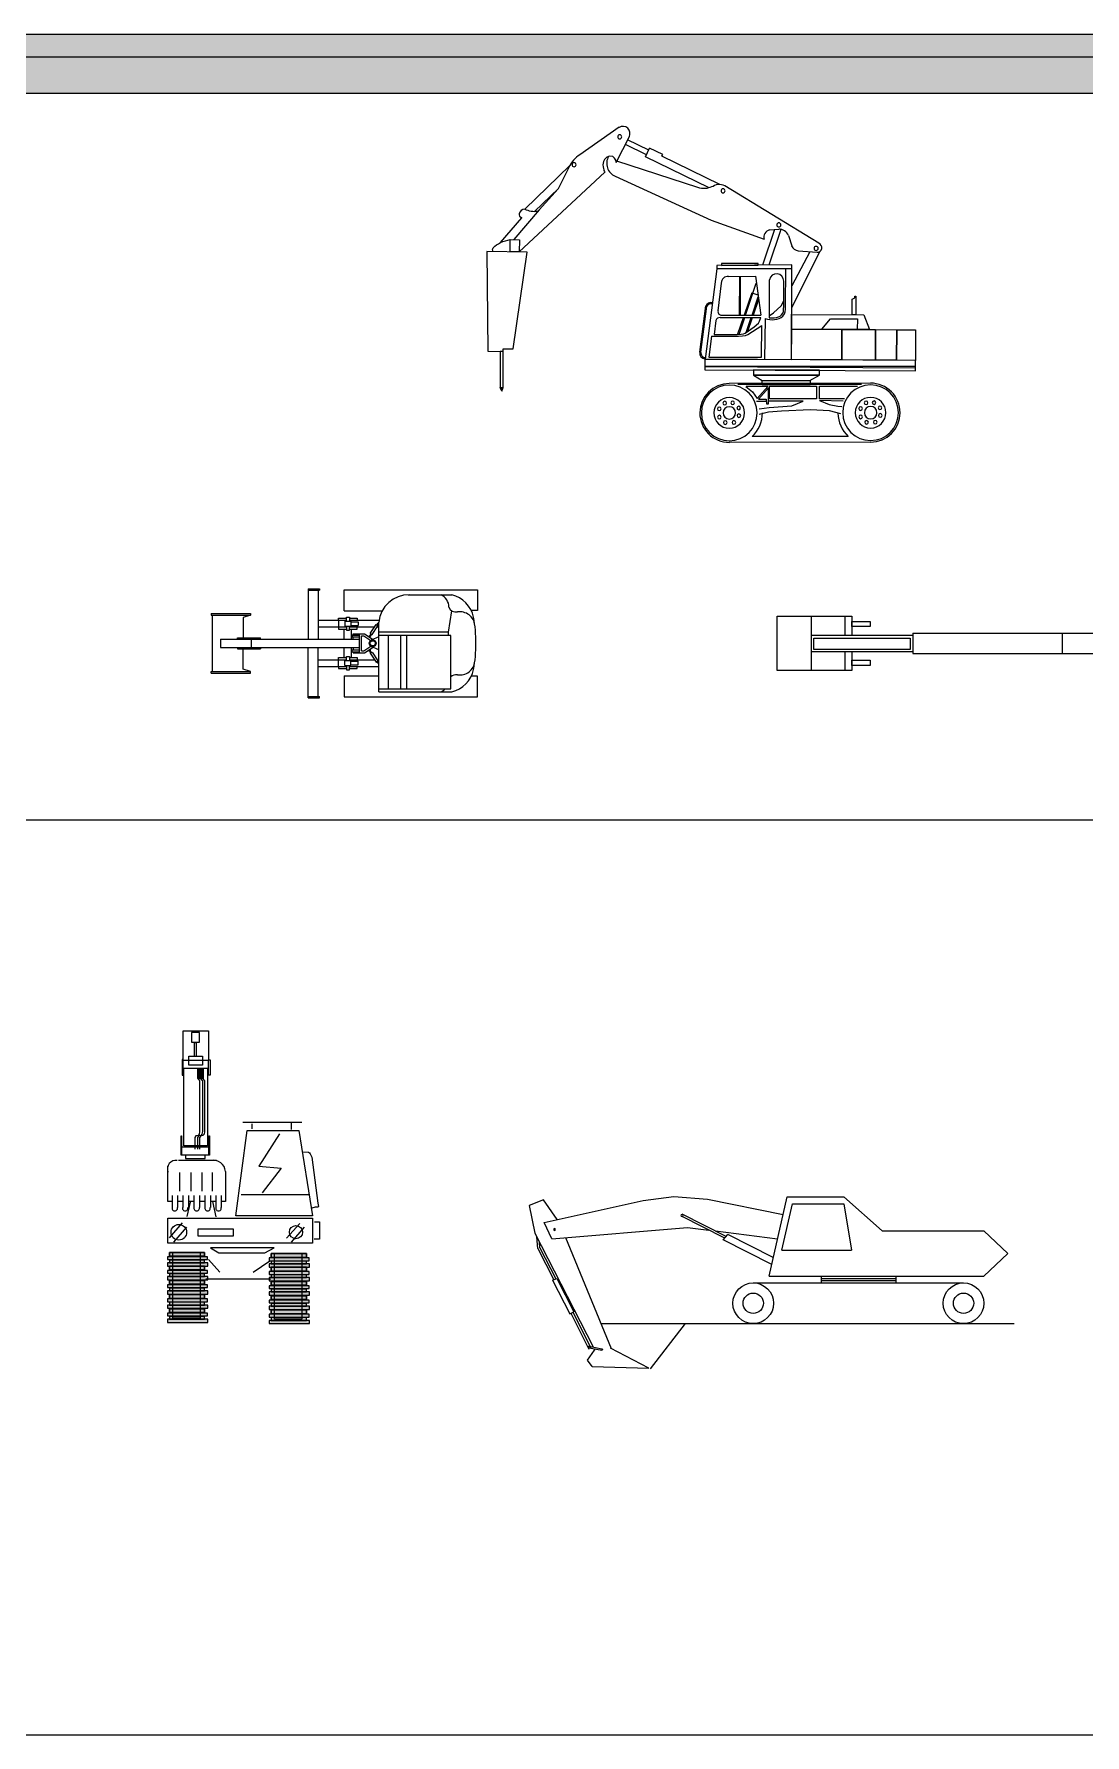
# Model space of a CAD drawing. Extents: x -121210 to 57230, y 84783 to 157800.
# Drawn here: x -97204 to -78611, y 127711 to 157800 of the extents above; entities that cross this region are included whole.
import ezdxf

# ---------------------------------------------------------------- set-up
doc = ezdxf.new("R2010")
doc.units = 0
doc.header["$MEASUREMENT"] = 0
doc.layers.get('0').update_dxf_attribs({"linetype": 'CONTINUOUS'})

# ---------------------------------------------------------------- blocks, each defined once
blk = doc.blocks.new('A$C31D530DC')
for p, q in [((2338, 5574), (1646, 5090)), ((2286, 4954), (2520, 5410)), ((2822, 5090), (2450, 5272)), ((2862, 5170), (2490, 5352)), ((2808, 5054), (2878, 5204)), ((3110, 5092), (2878, 5204)), ((1466, 4898), (668, 4124)), ((1448, 4862), (1260, 4484)), ((2056, 4940), (2052, 4908)), ((2052, 4908), (2054, 4874)), ((2054, 4874), (2060, 4846)), ((2064, 4968), (2056, 4940)), ((2060, 4846), (2066, 4822)), ((2080, 5002), (2064, 4968)), ((2066, 4822), (2070, 4808)), ((2096, 5024), (2080, 5002)), ((2120, 5046), (2096, 5024)), ((2168, 5066), (2120, 5046)), ((2226, 5058), (2168, 5066)), ((2260, 5030), (2226, 5058)), ((2278, 4990), (2260, 5030)), ((2286, 4956), (2278, 4990)), ((3734, 4510), (2298, 4974)), ((3932, 4506), (2808, 5054)), ((3094, 5062), (3110, 5092)), ((4120, 4562), (3094, 5062)), ((570, 3370), (2088, 4780)), ((2070, 4808), (2078, 4792)), ((2078, 4792), (2088, 4780)), ((2270, 4712), (3966, 3934)), ((3972, 4520), (3944, 4510)), ((4000, 4530), (3972, 4520)), ((4028, 4544), (4000, 4530)), ((4054, 4554), (4028, 4544)), ((4084, 4562), (4054, 4554)), ((4116, 4562), (4084, 4562)), ((4148, 4558), (4116, 4562)), ((4180, 4550), (4148, 4558)), ((4210, 4536), (4180, 4550)), ((5870, 3522), (4210, 4536)), ((1264, 4490), (844, 4084)), ((1260, 4484), (922, 4114)), ((3764, 4500), (3732, 4510)), ((3796, 4494), (3764, 4500)), ((3828, 4492), (3796, 4494)), ((3860, 4492), (3828, 4492)), ((3888, 4494), (3860, 4492)), ((3916, 4502), (3888, 4494)), ((3944, 4510), (3916, 4502)), ((242, 3534), (620, 3974)), ((922, 4114), (474, 3588)), ((582, 4076), (568, 4046)), ((568, 4046), (568, 4024)), ((568, 4024), (578, 4000)), ((578, 4000), (598, 3982)), ((606, 4102), (582, 4076)), ((598, 3982), (620, 3976)), ((636, 4120), (606, 4102)), ((668, 4124), (636, 4120)), ((668, 4124), (694, 4116)), ((694, 4116), (722, 4106)), ((722, 4106), (750, 4096)), ((750, 4096), (780, 4092)), ((780, 4092), (810, 4088)), ((810, 4088), (840, 4086)), ((840, 4086), (870, 4088)), ((870, 4088), (902, 4092)), ((3966, 3934), (4904, 3594)), ((5086, 3766), (4874, 3136)), ((5202, 3768), (4990, 3136)), ((5002, 3758), (5162, 3772)), ((5338, 3660), (5392, 3478)), ((0, 3378), (18, 1612)), ((710, 3368), (0, 3378)), ((98, 3410), (102, 3426)), ((102, 3392), (98, 3410)), ((102, 3426), (110, 3440)), ((110, 3376), (102, 3392)), ((110, 3440), (138, 3470)), ((138, 3470), (170, 3494)), ((170, 3494), (204, 3514)), ((204, 3514), (242, 3534)), ((242, 3534), (282, 3552)), ((282, 3552), (326, 3566)), ((326, 3566), (368, 3578)), ((368, 3578), (414, 3588)), ((410, 3374), (414, 3588)), ((570, 3370), (410, 3374)), ((414, 3588), (574, 3586)), ((464, 1654), (710, 3368)), ((574, 3586), (570, 3370)), ((5714, 3370), (5392, 2772)), ((5878, 3362), (5392, 2388)), ((5506, 3388), (5840, 3364)), ((4068, 3068), (3860, 1472)), ((5392, 3140), (4068, 3130)), ((4068, 3130), (4068, 3068)), ((5392, 3078), (4068, 3068)), ((4068, 3068), (5392, 3078)), ((4796, 3164), (4152, 3164)), ((4152, 3164), (4152, 3132)), ((4152, 3132), (4796, 3138)), ((4796, 3138), (4796, 3164)), ((5284, 2402), (5286, 3078)), ((5390, 1466), (5392, 3078)), ((5392, 3078), (5392, 3140)), ((4146, 2820), (4088, 2326)), ((4276, 2934), (4750, 2940)), ((4470, 2252), (4472, 2936)), ((4486, 2250), (4488, 2936)), ((4574, 2250), (4766, 2818)), ((4750, 2940), (4844, 2250)), ((4996, 2878), (4996, 2204)), ((5252, 2404), (5252, 2854)), ((3764, 1596), (3870, 2414)), ((3786, 1594), (3892, 2410)), ((4686, 2644), (4552, 2250)), ((4686, 2644), (4792, 2608)), ((4690, 2250), (4800, 2576)), ((4806, 2528), (4712, 2250)), ((5070, 2292), (5204, 2416)), ((5204, 2416), (5252, 2506)), ((6460, 2536), (6510, 2558)), ((6460, 2256), (6460, 2536)), ((6510, 2558), (6510, 2590)), ((6510, 2590), (6526, 2590)), ((6526, 2590), (6526, 2256)), ((4048, 2158), (4020, 1908)), ((4126, 2210), (4844, 2208)), ((4154, 2252), (4844, 2250)), ((4440, 1918), (4538, 2208)), ((4460, 1912), (4560, 2208)), ((4586, 1946), (4674, 2208)), ((4616, 1966), (4698, 2208)), ((4728, 2044), (4802, 2110)), ((4802, 2110), (4822, 2144)), ((4822, 2144), (4844, 2208)), ((4918, 1468), (4926, 2192)), ((4924, 2190), (4964, 2180)), ((4964, 2180), (5004, 2172)), ((4996, 2240), (5070, 2292)), ((4996, 2204), (5046, 2202)), ((5004, 2172), (5046, 2170)), ((5046, 2202), (5084, 2206)), ((5046, 2170), (5088, 2174)), ((5084, 2206), (5122, 2210)), ((5088, 2174), (5128, 2180)), ((5122, 2210), (5160, 2222)), ((5128, 2180), (5170, 2192)), ((5160, 2222), (5190, 2234)), ((5170, 2192), (5208, 2208)), ((5190, 2234), (5214, 2256)), ((5208, 2208), (5238, 2236)), ((5214, 2256), (5234, 2286)), ((5234, 2286), (5244, 2318)), ((5238, 2236), (5262, 2272)), ((5244, 2318), (5248, 2362)), ((5248, 2362), (5252, 2404)), ((5262, 2272), (5274, 2312)), ((5274, 2312), (5280, 2358)), ((5280, 2358), (5284, 2402)), ((5394, 2006), (5396, 2264)), ((5396, 2264), (6666, 2256)), ((5928, 2002), (6080, 2188)), ((6080, 2188), (6554, 2184)), ((6526, 2256), (6460, 2256)), ((6554, 2184), (6552, 1998)), ((6666, 2256), (6768, 1996)), ((3976, 1878), (3926, 1510)), ((3976, 1878), (4448, 1882)), ((4020, 1908), (4428, 1912)), ((4428, 1912), (4496, 1916)), ((4448, 1882), (4520, 1886)), ((4496, 1916), (4542, 1922)), ((4520, 1886), (4576, 1894)), ((4542, 1922), (4568, 1932)), ((4568, 1932), (4728, 2044)), ((4576, 1894), (4614, 1908)), ((4614, 1908), (4866, 2070)), ((4860, 1508), (4866, 2070)), ((5390, 1466), (5394, 2006)), ((6768, 1996), (5394, 2006)), ((5394, 2006), (6280, 2000)), ((6552, 1998), (5928, 2002)), ((6276, 1460), (6280, 2000)), ((6280, 2000), (6276, 1460)), ((6280, 2000), (6876, 1996)), ((6876, 1996), (6872, 1456)), ((6874, 1456), (6876, 1996)), ((6876, 1996), (7250, 1994)), ((7250, 1994), (7246, 1454)), ((7246, 1454), (7250, 1994)), ((7250, 1994), (7584, 1992)), ((7584, 1992), (7580, 1452)), ((18, 1612), (290, 1610)), ((290, 1610), (234, 1610)), ((234, 1610), (234, 973)), ((290, 1610), (290, 1656)), ((290, 1656), (464, 1654)), ((290, 973), (290, 1610)), ((3926, 1510), (4860, 1508)), ((7580, 1452), (3854, 1472)), ((3854, 1472), (3854, 1342)), ((7580, 1342), (3854, 1342)), ((3854, 1342), (3854, 1286)), ((3854, 1342), (7580, 1322)), ((3854, 1286), (7580, 1266)), ((3860, 1472), (5390, 1466)), ((5884, 1276), (4718, 1282)), ((4718, 1282), (4718, 1190)), ((6276, 1460), (5390, 1466)), ((5884, 1190), (5884, 1276)), ((6872, 1456), (6276, 1460)), ((7246, 1454), (6874, 1456)), ((7580, 1452), (7246, 1454)), ((7580, 1322), (7580, 1452)), ((7580, 1266), (7580, 1342)), ((262, 905), (234, 973)), ((234, 973), (290, 973)), ((262, 905), (290, 973)), ((262, 973), (262, 905)), ((6788, 1047), (4288, 1043)), ((6626, 1022), (4440, 1022)), ((4582, 990), (4696, 894)), ((4970, 990), (4586, 988)), ((5884, 1190), (4718, 1190)), ((4718, 1190), (4870, 1098)), ((4718, 1190), (5884, 1190)), ((4780, 778), (4970, 990)), ((4980, 968), (4806, 766)), ((4870, 1098), (5716, 1098)), ((4870, 1018), (4870, 1098)), ((4870, 1098), (5714, 1098)), ((5716, 1018), (4870, 1018)), ((4982, 684), (4980, 968)), ((5002, 994), (5830, 994)), ((5002, 772), (5002, 994)), ((5714, 1098), (5884, 1190)), ((5716, 1098), (5716, 1018)), ((5830, 994), (5830, 772)), ((5884, 772), (5884, 994)), ((5884, 994), (6556, 994)), ((4696, 894), (4780, 778)), ((4768, 728), (4944, 728)), ((4806, 766), (4942, 764)), ((4814, 594), (4992, 620)), ((4942, 764), (4946, 684)), ((4946, 684), (4982, 684)), ((5594, 728), (4982, 728)), ((4992, 620), (5394, 650)), ((5830, 772), (5002, 772)), ((5394, 650), (5594, 728)), ((6328, 772), (5884, 772)), ((6304, 732), (5884, 740)), ((5884, 740), (6056, 670)), ((6056, 670), (6206, 640)), ((6206, 640), (6276, 634)), ((4984, 534), (4818, 496)), ((5212, 554), (4984, 534)), ((5724, 578), (5212, 554)), ((6062, 560), (5724, 578)), ((6260, 504), (6062, 560)), ((6788, 4), (4288, 0)), ((6393, 104), (4695, 102))]:
    blk.add_line(p, q)
for centre, radius, start, end in [((2350, 5406), 36.5, 0, 180), ((2405, 5464), 127, 334.4581, 121.2063), ((2350, 5406), 36.5, 180, 0), ((1916, 4656), 511, 121.8413, 156.2152), ((1542, 4912), 36.5, 0, 180), ((1542, 4912), 36.5, 180, 0), ((2362, 4936), 243, 149.6495, 247.771), ((4178, 4450), 36.5, 0, 180), ((4178, 4450), 36.5, 180, 0), ((5032, 3629), 133, 103.0288, 195.2494), ((5164, 3848), 36.5, 0, 180), ((5164, 3848), 36.5, 180, 0), ((5163, 3579), 193, 24.7316, 90.3261), ((5529, 3535), 149, 202.4906, 260.9291), ((5824, 3432), 36.5, 0, 180), ((5824, 3432), 36.5, 180, 0), ((5845, 3445), 81.1, 266.677, 71.8211), ((4262, 2819), 116, 82.8946, 179.6019), ((5123, 2854), 129, 359.9998, 169.0986), ((3967, 2368), 106, 78.2607, 155.0198), ((3967, 2368), 85.3, 78.261, 149.9817), ((4125, 2127), 83, 89.3097, 158.0704), ((4148, 2312), 61, 167.3646, 276.0944), ((3865, 1581), 101, 171.1886, 267.6303), ((3865, 1581), 80.2, 171.1888, 268.9577), ((4288, 522), 522, 90, 180), ((4288, 522), 493, 0, 180), ((6788, 526), 493, 0, 180), ((6788, 526), 522, 0, 90.1833), ((4288, 522), 271, 0, 180), ((4110, 594), 32.1, 0, 180), ((4208, 696), 32.1, 0, 180), ((4208, 696), 32.1, 180, 0), ((4288, 522), 110, 0, 180), ((4348, 700), 32.1, 0, 180), ((4348, 700), 32.1, 180, 0), ((4454, 608), 32.1, 0, 180), ((4454, 608), 32.1, 180, 0), ((6788, 526), 271, 0, 180), ((6610, 598), 32.1, 0, 180), ((6708, 700), 32.1, 0, 180), ((6708, 700), 32.1, 180, 0), ((6788, 526), 110, 0, 180), ((6848, 704), 32.1, 0, 180), ((6848, 704), 32.1, 180, 0), ((6954, 612), 32.1, 0, 180), ((6954, 612), 32.1, 180, 0), ((4288, 522), 522, 180, 270.1833), ((4288, 522), 493, 180, 0), ((4288, 522), 271, 180, 0), ((4110, 594), 32.1, 180, 0), ((4112, 448), 32.1, 0, 180), ((4112, 448), 32.1, 180, 0), ((4288, 522), 110, 180, 0), ((4216, 352), 32.1, 0, 180), ((4216, 352), 32.1, 180, 0), ((4370, 354), 32.1, 0, 180), ((4370, 354), 32.1, 180, 0), ((4458, 474), 32.1, 0, 180), ((4458, 474), 32.1, 180, 0), ((4288, 522), 585, 314.0913, 0), ((6788, 526), 577, 180.798, 226.8437), ((6788, 526), 493, 180, 0), ((6788, 526), 271, 180, 0), ((6610, 598), 32.1, 180, 0), ((6612, 452), 32.1, 0, 180), ((6612, 452), 32.1, 180, 0), ((6788, 526), 110, 180, 0), ((6716, 356), 32.1, 0, 180), ((6716, 356), 32.1, 180, 0), ((6788, 526), 522, 270, 0), ((6870, 358), 32.1, 0, 180), ((6870, 358), 32.1, 180, 0), ((6958, 478), 32.1, 0, 180), ((6958, 478), 32.1, 180, 0)]:
    blk.add_arc(centre, radius, start, end)
blk = doc.blocks.new('A$C299C6C40')
for p, q in [((281, 4656), (281, 5179)), ((281, 5179), (726, 5179)), ((426, 5150), (426, 4976)), ((571, 5150), (426, 5150)), ((571, 4976), (571, 5150)), ((726, 5179), (726, 4656)), ((426, 4976), (571, 4976)), ((474, 4966), (474, 4734)), ((513, 4966), (474, 4966)), ((513, 4734), (513, 4966)), ((281, 4675), (261, 4675)), ((261, 4675), (261, 4395)), ((281, 4395), (281, 4675)), ((726, 4656), (281, 4656)), ((290, 3146), (290, 4521)), ((290, 4521), (707, 4521)), ((378, 4569), (378, 4734)), ((378, 4734), (620, 4734)), ((620, 4569), (378, 4569)), ((474, 4734), (513, 4734)), ((620, 4734), (620, 4569)), ((707, 4521), (707, 3146)), ((726, 4395), (726, 4666)), ((726, 4666), (755, 4666)), ((755, 4666), (755, 4395)), ((261, 4395), (281, 4395)), ((532, 4501), (532, 4337)), ((561, 4501), (532, 4501)), ((532, 4337), (561, 4337)), ((542, 4337), (552, 4317)), ((552, 4317), (561, 4308)), ((561, 4337), (561, 4501)), ((561, 4308), (571, 4298)), ((571, 4501), (571, 4337)), ((600, 4501), (571, 4501)), ((571, 4337), (600, 4337)), ((571, 4298), (571, 4288)), ((571, 4288), (571, 3398)), ((590, 4337), (600, 4317)), ((600, 4337), (600, 4501)), ((600, 4317), (610, 4308)), ((610, 4501), (610, 4337)), ((639, 4501), (610, 4501)), ((610, 4337), (639, 4337)), ((610, 4308), (620, 4298)), ((620, 4298), (620, 4288)), ((620, 4288), (620, 3398)), ((629, 4337), (639, 4317)), ((639, 4337), (639, 4501)), ((639, 4317), (649, 4308)), ((649, 4308), (658, 4298)), ((658, 4298), (658, 4288)), ((658, 4288), (658, 3398)), ((755, 4395), (726, 4395)), ((242, 2981), (242, 3320)), ((242, 3320), (252, 3320)), ((252, 3320), (252, 2981)), ((503, 3320), (484, 3291)), ((542, 3330), (503, 3320)), ((552, 3320), (532, 3291)), ((561, 3349), (542, 3330)), ((590, 3330), (552, 3320)), ((571, 3398), (561, 3349)), ((590, 3320), (571, 3291)), ((610, 3349), (590, 3330)), ((629, 3330), (590, 3320)), ((620, 3398), (610, 3349)), ((649, 3349), (629, 3330)), ((658, 3398), (649, 3349)), ((736, 2981), (736, 3320)), ((736, 3320), (745, 3320)), ((745, 3320), (745, 2981)), ((1210, 1907), (1413, 3417)), ((1336, 3562), (2381, 3562)), ((1413, 3417), (2323, 3417)), ((1500, 3446), (1500, 3533)), ((1984, 3359), (1617, 2788)), ((2197, 3436), (2197, 3543)), ((2323, 3417), (2565, 1907)), ((252, 2981), (252, 3127)), ((252, 3127), (726, 3127)), ((707, 3146), (290, 3146)), ((484, 3291), (484, 3233)), ((484, 3233), (484, 3088)), ((532, 3291), (532, 3233)), ((532, 3233), (532, 3088)), ((571, 3291), (571, 3233)), ((571, 3233), (571, 3088)), ((726, 3127), (726, 2981)), ((2410, 3040), (2497, 3030)), ((2497, 3030), (2517, 3020)), ((2517, 3020), (2526, 3001)), ((10, 2159), (10, 2788)), ((194, 2894), (871, 2894)), ((252, 2981), (242, 2981)), ((726, 2981), (252, 2981)), ((319, 2981), (319, 2923)), ((668, 2981), (319, 2981)), ((319, 2923), (668, 2923)), ((668, 2923), (668, 2981)), ((745, 2981), (736, 2981)), ((1617, 2788), (2013, 2749)), ((2013, 2749), (1675, 2314)), ((2526, 3001), (2556, 2943)), ((2556, 2943), (2662, 2130)), ((213, 2672), (213, 2343)), ((416, 2672), (416, 2343)), ((610, 2672), (610, 2343)), ((794, 2672), (794, 2343)), ((1026, 2691), (1026, 2159)), ((82, 2159), (10, 2159)), ((82, 2265), (82, 2052)), ((179, 2265), (179, 2052)), ((276, 2159), (179, 2159)), ((276, 2265), (276, 2052)), ((348, 1897), (407, 2149)), ((373, 2265), (373, 2052)), ((469, 2159), (373, 2159)), ((469, 2265), (469, 2052)), ((566, 2265), (566, 2052)), ((663, 2159), (566, 2159)), ((663, 2265), (663, 2052)), ((760, 2265), (760, 2052)), ((857, 2159), (760, 2159)), ((862, 1888), (803, 2159)), ((857, 2265), (857, 2052)), ((953, 2265), (953, 2052)), ((1026, 2159), (953, 2159)), ((1307, 2284), (2517, 2284)), ((2662, 2130), (2672, 2072)), ((10, 1423), (10, 1868)), ((10, 1868), (2565, 1868)), ((2565, 1907), (1210, 1907)), ((2614, 2062), (2556, 2042)), ((2565, 1868), (2565, 1423)), ((2662, 2062), (2614, 2062)), ((2672, 2072), (2662, 2062)), ((261, 1781), (29, 1520)), ((339, 1704), (106, 1442)), ((542, 1549), (542, 1675)), ((542, 1675), (1162, 1675)), ((1162, 1549), (542, 1549)), ((1162, 1675), (1162, 1549)), ((2343, 1771), (2110, 1510)), ((2420, 1704), (2188, 1442)), ((2604, 1800), (2691, 1800)), ((2691, 1800), (2691, 1491)), ((2565, 1423), (10, 1423)), ((39, 1191), (39, 1258)), ((39, 1258), (658, 1258)), ((658, 1258), (39, 1258)), ((39, 1258), (39, 1191)), ((97, 97), (97, 1258)), ((97, 1258), (581, 1258)), ((581, 1258), (581, 97)), ((658, 1258), (658, 1191)), ((658, 1191), (658, 1258)), ((1889, 1343), (761, 1343)), ((761, 1343), (908, 1254)), ((908, 1254), (1725, 1254)), ((1725, 1254), (1889, 1343)), ((1839, 1171), (1839, 1239)), ((1839, 1239), (2459, 1239)), ((2459, 1239), (1839, 1239)), ((1839, 1239), (1839, 1171)), ((1897, 77), (1897, 1239)), ((1897, 1239), (2381, 1239)), ((2381, 1239), (2381, 77)), ((2459, 1239), (2459, 1171)), ((2459, 1171), (2459, 1239)), ((2691, 1491), (2594, 1491)), ((0, 1181), (0, 1133)), ((707, 1181), (0, 1181)), ((0, 1181), (0, 1133)), ((707, 1181), (0, 1181)), ((0, 1133), (707, 1133)), ((0, 1133), (707, 1133)), ((0, 1074), (0, 1016)), ((716, 1074), (0, 1074)), ((0, 1074), (0, 1016)), ((716, 1074), (0, 1074)), ((0, 1016), (716, 1016)), ((0, 1016), (716, 1016)), ((0, 939), (0, 891)), ((707, 939), (0, 939)), ((0, 939), (0, 891)), ((707, 939), (0, 939)), ((658, 1191), (39, 1191)), ((39, 1191), (658, 1191)), ((39, 1123), (39, 1074)), ((658, 1123), (39, 1123)), ((39, 1123), (39, 1074)), ((658, 1123), (39, 1123)), ((39, 1074), (658, 1074)), ((39, 1074), (658, 1074)), ((658, 1016), (39, 1016)), ((39, 1016), (39, 949)), ((39, 949), (39, 1016)), ((39, 1016), (658, 1016)), ((39, 949), (658, 949)), ((658, 949), (39, 949)), ((658, 1074), (658, 1123)), ((658, 1074), (658, 1123)), ((658, 949), (658, 1016)), ((658, 1016), (658, 949)), ((707, 1133), (707, 1181)), ((707, 1133), (707, 1181)), ((707, 891), (707, 939)), ((707, 891), (707, 939)), ((716, 1016), (716, 1074)), ((716, 1016), (716, 1074)), ((929, 910), (726, 1133)), ((1520, 910), (1810, 1113)), ((1800, 1162), (1800, 1113)), ((2507, 1162), (1800, 1162)), ((1800, 1162), (1800, 1113)), ((2507, 1162), (1800, 1162)), ((1800, 1113), (2507, 1113)), ((1800, 1113), (2507, 1113)), ((1800, 1055), (1800, 997)), ((2517, 1055), (1800, 1055)), ((1800, 1055), (1800, 997)), ((2517, 1055), (1800, 1055)), ((1800, 997), (2517, 997)), ((1800, 997), (2517, 997)), ((1800, 920), (1800, 871)), ((2507, 920), (1800, 920)), ((1800, 920), (1800, 871)), ((2507, 920), (1800, 920)), ((2459, 1171), (1839, 1171)), ((1839, 1171), (2459, 1171)), ((1839, 1104), (1839, 1055)), ((2459, 1104), (1839, 1104)), ((1839, 1104), (1839, 1055)), ((2459, 1104), (1839, 1104)), ((1839, 1055), (2459, 1055)), ((1839, 1055), (2459, 1055)), ((2459, 997), (1839, 997)), ((1839, 997), (1839, 929)), ((1839, 929), (1839, 997)), ((1839, 997), (2459, 997)), ((1839, 929), (2459, 929)), ((2459, 929), (1839, 929)), ((2459, 1055), (2459, 1104)), ((2459, 1055), (2459, 1104)), ((2459, 929), (2459, 997)), ((2459, 997), (2459, 929)), ((2507, 1113), (2507, 1162)), ((2507, 1113), (2507, 1162)), ((2507, 871), (2507, 920)), ((2507, 871), (2507, 920)), ((2517, 997), (2517, 1055)), ((2517, 997), (2517, 1055)), ((0, 891), (707, 891)), ((0, 891), (707, 891)), ((0, 832), (0, 774)), ((716, 832), (0, 832)), ((0, 832), (0, 774)), ((716, 832), (0, 832)), ((0, 774), (716, 774)), ((0, 774), (716, 774)), ((0, 687), (0, 639)), ((707, 687), (0, 687)), ((0, 687), (0, 639)), ((707, 687), (0, 687)), ((0, 639), (707, 639)), ((0, 639), (707, 639)), ((39, 881), (39, 832)), ((658, 881), (39, 881)), ((39, 881), (39, 832)), ((658, 881), (39, 881)), ((39, 832), (658, 832)), ((39, 832), (658, 832)), ((658, 765), (39, 765)), ((39, 765), (39, 697)), ((39, 697), (39, 765)), ((39, 765), (658, 765)), ((39, 697), (658, 697)), ((658, 697), (39, 697)), ((39, 629), (39, 581)), ((658, 629), (39, 629)), ((39, 629), (39, 581)), ((658, 629), (39, 629)), ((658, 832), (658, 881)), ((658, 832), (658, 881)), ((658, 697), (658, 765)), ((658, 765), (658, 697)), ((658, 581), (658, 629)), ((658, 581), (658, 629)), ((678, 794), (1830, 794)), ((707, 639), (707, 687)), ((707, 639), (707, 687)), ((716, 774), (716, 832)), ((716, 774), (716, 832)), ((1800, 871), (2507, 871)), ((1800, 871), (2507, 871)), ((1800, 813), (1800, 755)), ((2517, 813), (1800, 813)), ((1800, 813), (1800, 755)), ((2517, 813), (1800, 813)), ((1800, 755), (2517, 755)), ((1800, 755), (2517, 755)), ((1800, 668), (1800, 620)), ((2507, 668), (1800, 668)), ((1800, 668), (1800, 620)), ((2507, 668), (1800, 668)), ((1800, 620), (2507, 620)), ((1800, 620), (2507, 620)), ((1839, 862), (1839, 813)), ((2459, 862), (1839, 862)), ((1839, 862), (1839, 813)), ((2459, 862), (1839, 862)), ((1839, 813), (2459, 813)), ((1839, 813), (2459, 813)), ((2459, 745), (1839, 745)), ((1839, 745), (1839, 678)), ((1839, 678), (1839, 745)), ((1839, 745), (2459, 745)), ((1839, 678), (2459, 678)), ((2459, 678), (1839, 678)), ((1839, 610), (1839, 561)), ((2459, 610), (1839, 610)), ((1839, 610), (1839, 561)), ((2459, 610), (1839, 610)), ((2459, 813), (2459, 862)), ((2459, 813), (2459, 862)), ((2459, 678), (2459, 745)), ((2459, 745), (2459, 678)), ((2459, 561), (2459, 610)), ((2459, 561), (2459, 610)), ((2507, 620), (2507, 668)), ((2507, 620), (2507, 668)), ((2517, 755), (2517, 813)), ((2517, 755), (2517, 813)), ((0, 581), (0, 523)), ((716, 581), (0, 581)), ((0, 581), (0, 523)), ((716, 581), (0, 581)), ((0, 523), (716, 523)), ((0, 523), (716, 523)), ((0, 436), (0, 387)), ((707, 436), (0, 436)), ((0, 436), (0, 387)), ((707, 436), (0, 436)), ((0, 387), (707, 387)), ((0, 387), (707, 387)), ((0, 329), (0, 271)), ((716, 329), (0, 329)), ((0, 329), (0, 271)), ((716, 329), (0, 329)), ((39, 581), (658, 581)), ((39, 581), (658, 581)), ((658, 513), (39, 513)), ((39, 513), (39, 445)), ((39, 445), (39, 513)), ((39, 513), (658, 513)), ((39, 445), (658, 445)), ((658, 445), (39, 445)), ((39, 378), (39, 329)), ((658, 378), (39, 378)), ((39, 378), (39, 329)), ((658, 378), (39, 378)), ((39, 329), (658, 329)), ((39, 329), (658, 329)), ((658, 445), (658, 513)), ((658, 513), (658, 445)), ((658, 329), (658, 378)), ((658, 329), (658, 378)), ((707, 387), (707, 436)), ((707, 387), (707, 436)), ((716, 523), (716, 581)), ((716, 523), (716, 581)), ((716, 271), (716, 329)), ((716, 271), (716, 329)), ((1800, 561), (1800, 503)), ((2517, 561), (1800, 561)), ((1800, 561), (1800, 503)), ((2517, 561), (1800, 561)), ((1800, 503), (2517, 503)), ((1800, 503), (2517, 503)), ((1800, 416), (1800, 368)), ((2507, 416), (1800, 416)), ((1800, 416), (1800, 368)), ((2507, 416), (1800, 416)), ((1800, 368), (2507, 368)), ((1800, 368), (2507, 368)), ((1800, 310), (1800, 252)), ((2517, 310), (1800, 310)), ((1800, 310), (1800, 252)), ((2517, 310), (1800, 310)), ((1839, 561), (2459, 561)), ((1839, 561), (2459, 561)), ((2459, 494), (1839, 494)), ((1839, 494), (1839, 426)), ((1839, 426), (1839, 494)), ((1839, 494), (2459, 494)), ((1839, 426), (2459, 426)), ((2459, 426), (1839, 426)), ((1839, 358), (1839, 310)), ((2459, 358), (1839, 358)), ((1839, 358), (1839, 310)), ((2459, 358), (1839, 358)), ((1839, 310), (2459, 310)), ((1839, 310), (2459, 310)), ((2459, 426), (2459, 494)), ((2459, 494), (2459, 426)), ((2459, 310), (2459, 358)), ((2459, 310), (2459, 358)), ((2507, 368), (2507, 416)), ((2507, 368), (2507, 416)), ((2517, 503), (2517, 561)), ((2517, 503), (2517, 561)), ((2517, 252), (2517, 310)), ((2517, 252), (2517, 310)), ((0, 271), (716, 271)), ((0, 271), (716, 271)), ((0, 184), (0, 136)), ((707, 184), (0, 184)), ((0, 184), (0, 136)), ((707, 184), (0, 184)), ((0, 136), (707, 136)), ((0, 136), (707, 136)), ((0, 77), (0, 19)), ((716, 77), (0, 77)), ((0, 77), (0, 19)), ((716, 77), (0, 77)), ((0, 19), (716, 19)), ((0, 19), (716, 19)), ((658, 261), (39, 261)), ((39, 261), (39, 194)), ((39, 194), (39, 261)), ((39, 261), (658, 261)), ((39, 194), (658, 194)), ((658, 194), (39, 194)), ((39, 126), (39, 77)), ((658, 126), (39, 126)), ((39, 126), (39, 77)), ((658, 126), (39, 126)), ((39, 77), (658, 77)), ((39, 77), (658, 77)), ((581, 97), (97, 97)), ((658, 194), (658, 261)), ((658, 261), (658, 194)), ((658, 77), (658, 126)), ((658, 77), (658, 126)), ((707, 136), (707, 184)), ((707, 136), (707, 184)), ((716, 19), (716, 77)), ((716, 19), (716, 77)), ((1800, 252), (2517, 252)), ((1800, 252), (2517, 252)), ((1800, 165), (1800, 116)), ((2507, 165), (1800, 165)), ((1800, 165), (1800, 116)), ((2507, 165), (1800, 165)), ((1800, 116), (2507, 116)), ((1800, 116), (2507, 116)), ((1800, 58), (1800, 0)), ((2517, 58), (1800, 58)), ((1800, 58), (1800, 0)), ((2517, 58), (1800, 58)), ((2459, 242), (1839, 242)), ((1839, 242), (1839, 174)), ((1839, 174), (1839, 242)), ((1839, 242), (2459, 242)), ((1839, 174), (2459, 174)), ((2459, 174), (1839, 174)), ((1839, 106), (1839, 58)), ((2459, 106), (1839, 106)), ((1839, 106), (1839, 58)), ((2459, 106), (1839, 106)), ((1839, 58), (2459, 58)), ((1839, 58), (2459, 58)), ((2381, 77), (1897, 77)), ((2459, 174), (2459, 242)), ((2459, 242), (2459, 174)), ((2459, 58), (2459, 106)), ((2459, 58), (2459, 106)), ((2507, 116), (2507, 165)), ((2507, 116), (2507, 165)), ((2517, 0), (2517, 58)), ((2517, 0), (2517, 58)), ((1800, 0), (2517, 0)), ((1800, 0), (2517, 0))]:
    blk.add_line(p, q)
for centre, radius in [((203, 1617), 138), ((2275, 1617), 117)]:
    blk.add_circle(centre, radius)
for centre, radius, start, end in [((151, 2735), 152, 81.3523, 200.6658), ((819, 2683), 207, 2.3292, 102.5336), ((131, 2043), 49.2, 169.3803, 10.6197), ((315, 2043), 49.2, 169.3803, 10.6197), ((518, 2043), 49.2, 169.3803, 10.6197), ((711, 2043), 49.2, 169.3803, 10.6197), ((905, 2043), 49.2, 169.3803, 10.6197)]:
    blk.add_arc(centre, radius, start, end)
for points in [[(658, 1191), (658, 1258), (39, 1191), (39, 1258)], [(2459, 1171), (2459, 1239), (1839, 1171), (1839, 1239)], [(0, 1133), (707, 1133), (0, 1181), (707, 1181)], [(0, 1016), (716, 1016), (0, 1074), (716, 1074)], [(0, 891), (707, 891), (0, 939), (707, 939)], [(39, 1074), (658, 1074), (39, 1123), (658, 1123)], [(658, 949), (658, 1016), (39, 949), (39, 1016)], [(1800, 1113), (2507, 1113), (1800, 1162), (2507, 1162)], [(1800, 997), (2517, 997), (1800, 1055), (2517, 1055)], [(1800, 871), (2507, 871), (1800, 920), (2507, 920)], [(1839, 1055), (2459, 1055), (1839, 1104), (2459, 1104)], [(2459, 929), (2459, 997), (1839, 929), (1839, 997)], [(0, 774), (716, 774), (0, 832), (716, 832)], [(0, 639), (707, 639), (0, 687), (707, 687)], [(39, 832), (658, 832), (39, 881), (658, 881)], [(658, 697), (658, 765), (39, 697), (39, 765)], [(39, 581), (658, 581), (39, 629), (658, 629)], [(1800, 755), (2517, 755), (1800, 813), (2517, 813)], [(1800, 620), (2507, 620), (1800, 668), (2507, 668)], [(1839, 813), (2459, 813), (1839, 862), (2459, 862)], [(2459, 678), (2459, 745), (1839, 678), (1839, 745)], [(1839, 561), (2459, 561), (1839, 610), (2459, 610)], [(0, 523), (716, 523), (0, 581), (716, 581)], [(0, 387), (707, 387), (0, 436), (707, 436)], [(0, 271), (716, 271), (0, 329), (716, 329)], [(658, 445), (658, 513), (39, 445), (39, 513)], [(39, 329), (658, 329), (39, 378), (658, 378)], [(1800, 503), (2517, 503), (1800, 561), (2517, 561)], [(1800, 368), (2507, 368), (1800, 416), (2507, 416)], [(1800, 252), (2517, 252), (1800, 310), (2517, 310)], [(2459, 426), (2459, 494), (1839, 426), (1839, 494)], [(1839, 310), (2459, 310), (1839, 358), (2459, 358)], [(0, 136), (707, 136), (0, 184), (707, 184)], [(0, 19), (716, 19), (0, 77), (716, 77)], [(658, 194), (658, 261), (39, 194), (39, 261)], [(39, 77), (658, 77), (39, 126), (658, 126)], [(1800, 116), (2507, 116), (1800, 165), (2507, 165)], [(1800, 0), (2517, 0), (1800, 58), (2517, 58)], [(2459, 174), (2459, 242), (1839, 174), (1839, 242)], [(1839, 58), (2459, 58), (1839, 106), (2459, 106)]]:
    blk.add_solid(points)
blk = doc.blocks.new('A$C5D4C6A3F')
for p, q in [((2016, 2977), (2555, 3052)), ((2555, 3052), (3156, 3002)), ((4243, 1641), (4563, 3041)), ((4563, 3041), (5563, 3041)), ((5563, 3041), (6243, 2441)), ((250, 2990), (0, 2890)), ((0, 2890), (100, 2402)), ((494, 2641), (250, 2990)), ((263, 2590), (2016, 2977)), ((3486, 2344), (2703, 2740)), ((3156, 3002), (4492, 2733)), ((4471, 2102), (4658, 2921)), ((4658, 2921), (5563, 2921)), ((5563, 2921), (5699, 2102)), ((401, 2302), (263, 2590)), ((401, 2302), (2801, 2502)), ((3460, 2313), (2691, 2702)), ((2801, 2502), (3179, 2455)), ((3297, 2440), (4394, 2303)), ((6243, 2441), (8043, 2441)), ((8043, 2441), (8468, 2041)), ((100, 2402), (1128, 388)), ((150, 2128), (134, 2336)), ((150, 2128), (432, 1577)), ((190, 2139), (181, 2243)), ((190, 2139), (468, 1593)), ((640, 2322), (1447, 359)), ((3433, 2281), (3512, 2376)), ((4290, 1848), (3433, 2281)), ((4317, 1968), (3512, 2376)), ((4471, 2102), (5699, 2102)), ((8468, 2041), (8043, 1641)), ((413, 1569), (487, 1601)), ((413, 1569), (715, 977)), ((487, 1601), (789, 1009)), ((3963, 1521), (7683, 1521)), ((4243, 1641), (8043, 1641)), ((5163, 1641), (5163, 1521)), ((5163, 1641), (6483, 1641)), ((5163, 1601), (6483, 1601)), ((5163, 1561), (6483, 1561)), ((5163, 1521), (6483, 1521)), ((6483, 1641), (6483, 1521)), ((715, 977), (789, 1009)), ((733, 985), (1057, 352)), ((770, 1001), (1092, 370)), ((1266, 801), (8577, 801)), ((2146, 0), (2763, 801)), ((1033, 152), (1156, 334)), ((1058, 375), (1285, 332)), ((1060, 401), (1287, 357)), ((1143, 359), (1156, 334)), ((2113, 14), (1439, 364)), ((1111, 41), (1033, 152)), ((1111, 41), (2113, 14))]:
    blk.add_line(p, q)
for centre, radius in [((3963, 1161), 360), ((7683, 1161), 360), ((3963, 1161), 180), ((7683, 1161), 180)]:
    blk.add_circle(centre, radius)
for centre, radius, start, end in [((2703, 2713), 20, 0, 180), ((2703, 2713), 20, 180, 0), ((448, 2466), 15, 0, 180), ((448, 2466), 15, 180, 0), ((1055, 389), 10, 0, 180), ((1055, 389), 10, 180, 0), ((1289, 344), 10, 0, 180), ((1289, 344), 10, 180, 0)]:
    blk.add_arc(centre, radius, start, end)
blk = doc.blocks.new('A$C317F3B55')
for p, q in [((1715, 1925), (1919, 1925)), ((1715, 1925), (1715, 1034)), ((1715, 1904), (1919, 1904)), ((1896, 1904), (1896, 1034)), ((1919, 1925), (1919, 1904)), ((2353, 1537), (2353, 1909)), ((2353, 1909), (4712, 1909)), ((3487, 1820), (4259, 1820)), ((4712, 1909), (4712, 1544)), ((2353, 1537), (3027, 1537)), ((4202, 1161), (4261, 1538)), ((4712, 1544), (4602, 1544)), ((0, 1491), (695, 1491)), ((0, 1491), (0, 1460)), ((0, 1460), (695, 1460)), ((27, 465), (27, 1460)), ((695, 1460), (568, 1419)), ((568, 1419), (568, 1061)), ((695, 1491), (695, 1460)), ((1896, 1371), (2393, 1371)), ((1896, 1252), (2393, 1252)), ((2253, 1371), (2253, 1409)), ((2253, 1409), (2393, 1409)), ((2253, 1371), (2253, 1252)), ((2253, 1252), (2253, 1215)), ((2253, 1215), (2393, 1215)), ((2356, 1034), (2356, 1215)), ((2366, 1355), (2474, 1355)), ((2366, 1355), (2366, 1268)), ((2366, 1268), (2474, 1268)), ((2393, 1355), (2393, 1428)), ((2393, 1428), (2448, 1428)), ((2393, 1268), (2393, 1195)), ((2448, 1428), (2448, 1355)), ((2448, 1409), (2583, 1409)), ((2448, 1371), (2972, 1371)), ((2448, 1195), (2448, 1268)), ((2448, 1252), (2893, 1252)), ((2448, 1215), (2583, 1215)), ((2474, 1355), (2474, 1268)), ((2474, 1344), (2601, 1344)), ((2474, 1279), (2601, 1279)), ((2482, 1034), (2482, 1215)), ((2583, 1409), (2583, 1371)), ((2583, 1215), (2583, 1252)), ((2601, 1344), (2601, 1279)), ((2817, 1137), (2921, 1294)), ((2848, 1117), (2952, 1274)), ((2921, 1294), (2953, 1273)), ((2927, 1290), (2943, 1307)), ((2938, 1252), (2968, 1252)), ((2968, 1323), (2942, 1306)), ((2947, 1277), (2956, 1298)), ((2968, 1283), (2952, 1288)), ((2968, 105), (2968, 1335)), ((166, 1034), (166, 891)), ((166, 1034), (2623, 1034)), ((465, 1061), (873, 1061)), ((465, 1034), (465, 1061)), ((709, 1034), (709, 891)), ((873, 1034), (873, 1061)), ((2393, 1195), (2448, 1195)), ((2494, 1110), (2623, 1110)), ((2494, 1110), (2494, 1079)), ((2494, 1079), (2623, 1079)), ((2511, 1130), (2715, 1130)), ((2511, 1110), (2511, 1130)), ((2511, 1034), (2511, 1079)), ((2623, 795), (2623, 1130)), ((2660, 832), (2660, 1093)), ((2660, 1093), (2704, 1093)), ((2704, 1093), (2826, 1012)), ((2704, 832), (2826, 913)), ((2715, 1130), (2865, 1031)), ((2782, 1086), (2804, 1098)), ((2827, 1130), (2806, 1099)), ((2814, 1065), (2817, 1089)), ((2817, 1137), (2848, 1117)), ((2838, 1123), (2817, 1092)), ((2968, 1075), (2835, 1018)), ((2968, 850), (2835, 908)), ((4202, 1161), (2968, 1161)), ((4239, 1101), (2968, 1101)), ((3131, 1101), (3131, 159)), ((3352, 1101), (3352, 159)), ((3459, 1101), (3459, 159)), ((4202, 1101), (4202, 1161)), ((4239, 159), (4239, 1101)), ((166, 891), (2623, 891)), ((465, 891), (465, 864)), ((465, 864), (873, 864)), ((568, 506), (568, 864)), ((873, 891), (873, 864)), ((1715, 0), (1715, 891)), ((1896, 21), (1896, 891)), ((1896, 673), (2393, 673)), ((2253, 673), (2253, 710)), ((2253, 710), (2393, 710)), ((2253, 554), (2253, 673)), ((2356, 710), (2356, 891)), ((2366, 657), (2474, 657)), ((2366, 570), (2366, 657)), ((2393, 657), (2393, 730)), ((2393, 730), (2448, 730)), ((2448, 730), (2448, 657)), ((2448, 710), (2583, 710)), ((2448, 673), (2893, 673)), ((2474, 570), (2474, 657)), ((2474, 646), (2601, 646)), ((2482, 710), (2482, 891)), ((2494, 815), (2494, 846)), ((2494, 846), (2623, 846)), ((2494, 815), (2623, 815)), ((2511, 891), (2511, 846)), ((2511, 815), (2511, 795)), ((2511, 795), (2715, 795)), ((2583, 710), (2583, 673)), ((2601, 581), (2601, 646)), ((2660, 832), (2704, 832)), ((2715, 795), (2865, 895)), ((2782, 839), (2804, 827)), ((2827, 795), (2806, 826)), ((2814, 860), (2817, 836)), ((2838, 802), (2817, 833)), ((2817, 788), (2848, 808)), ((2817, 788), (2921, 631)), ((2848, 808), (2952, 651)), ((2921, 631), (2953, 652)), ((2927, 635), (2943, 618)), ((2938, 673), (2968, 673)), ((2968, 602), (2942, 619)), ((2947, 648), (2956, 627)), ((2968, 643), (2952, 637)), ((0, 465), (695, 465)), ((0, 434), (0, 465)), ((0, 434), (695, 434)), ((695, 465), (568, 506)), ((695, 434), (695, 465)), ((1896, 554), (2393, 554)), ((2253, 554), (2253, 517)), ((2253, 517), (2393, 517)), ((2353, 388), (2353, 16)), ((2353, 388), (2968, 388)), ((2366, 570), (2474, 570)), ((2393, 570), (2393, 497)), ((2393, 497), (2448, 497)), ((2448, 497), (2448, 570)), ((2448, 554), (2968, 554)), ((2448, 517), (2583, 517)), ((2474, 581), (2601, 581)), ((2583, 517), (2583, 554)), ((4712, 381), (4602, 381)), ((4712, 16), (4712, 381)), ((1715, 21), (1919, 21)), ((1919, 0), (1919, 21)), ((2353, 16), (4712, 16)), ((2968, 159), (4239, 159)), ((2968, 105), (4259, 105)), ((1715, 0), (1919, 0))]:
    blk.add_line(p, q)
for centre, radius in [((2947, 1299), 8.85), ((2947, 1299), 6.6), ((2808, 1090), 8.85), ((2859, 963), 59.9), ((2808, 1090), 6.6), ((2859, 963), 45.5), ((2808, 835), 8.85), ((2808, 835), 6.6), ((2947, 626), 8.85), ((2947, 626), 6.6)]:
    blk.add_circle(centre, radius)
for centre, radius, start, end in [((3498, 1288), 532, 88.8104, 174.9819), ((3964, 1599), 245, 1.29, 64.8426), ((4136, 1316), 519, 12.0389, 76.3323), ((4333, 1649), 132, 199.6246, 281.3185), ((4399, 1252), 270, 6.4115, 98.5641), ((2736, 1032), 1947, 357.9698, 11.6367), ((2736, 894), 1947, 348.3633, 2.0302), ((4399, 673), 270, 261.4359, 353.5885), ((4333, 276), 132, 78.6815, 135.3688), ((4136, 609), 519, 283.6677, 347.9611), ((3964, 326), 245, 295.1574, 316.9411)]:
    blk.add_arc(centre, radius, start, end)
blk = doc.blocks.new('A$C49A60811')
for p, q in [((6216, 2979), (6216, 2405)), ((7176, 2979), (6216, 2979)), ((6336, 2979), (6336, 2405)), ((6456, 2979), (6456, 2405)), ((6576, 2979), (6576, 2405)), ((6696, 2979), (6696, 2405)), ((6816, 2979), (6816, 2405)), ((6936, 2979), (6936, 2405)), ((7056, 2979), (7056, 2405)), ((7056, 2405), (7056, 2979)), ((7056, 2979), (10041, 2979)), ((7176, 2979), (7176, 2405)), ((7296, 2979), (7296, 2405)), ((7416, 2979), (7416, 2405)), ((7536, 2979), (7536, 2405)), ((7656, 2979), (7656, 2405)), ((7776, 2979), (7776, 2405)), ((7896, 2979), (7896, 2679)), ((8016, 2979), (8016, 2679)), ((8136, 2979), (8136, 2679)), ((8256, 2979), (8256, 2679)), ((8376, 2979), (8376, 2640)), ((8496, 2979), (8496, 2640)), ((8616, 2979), (8616, 2640)), ((8736, 2979), (8736, 2640)), ((8856, 2979), (8856, 2640)), ((8976, 2979), (8976, 2640)), ((9096, 2979), (9096, 2640)), ((9216, 2979), (9216, 2640)), ((9336, 2979), (9336, 2640)), ((9456, 2979), (9456, 2640)), ((9576, 2979), (9576, 2640)), ((9696, 2979), (9696, 2640)), ((9816, 2979), (9816, 2640)), ((9936, 2979), (9936, 2640)), ((10041, 2979), (10041, 2640)), ((7790, 1760), (7790, 2679)), ((7790, 2679), (8306, 2679)), ((8306, 2679), (8306, 1760)), ((8306, 2640), (10356, 2640)), ((9336, 0), (9336, 2640)), ((10296, 0), (10296, 2640)), ((10356, 2640), (10596, 2280)), ((7790, 2405), (6216, 2405)), ((10596, 2280), (10596, 360)), ((8736, 0), (8736, 1979)), ((8736, 1979), (9336, 1979)), ((0, 840), (0, 1800)), ((0, 1800), (1320, 1800)), ((600, 1800), (600, 840)), ((1200, 1800), (1200, 1464)), ((1320, 1800), (1320, 1464)), ((1323, 1617), (1323, 1707)), ((1323, 1707), (1647, 1707)), ((1647, 1617), (1323, 1617)), ((1647, 1707), (1647, 1617)), ((7896, 1680), (7056, 1500)), ((8306, 1760), (7790, 1760)), ((7836, 1667), (7836, 1760)), ((7896, 1680), (8736, 1680)), ((8616, 1582), (8157, 1582)), ((8157, 1582), (8157, 1046)), ((8616, 1651), (8616, 1582)), ((600, 1464), (2400, 1464)), ((600, 1464), (600, 1176)), ((647, 1212), (647, 1413)), ((647, 1413), (2354, 1413)), ((2354, 1212), (647, 1212)), ((2354, 1413), (2354, 1212)), ((2400, 1500), (7056, 1500)), ((2400, 1500), (2400, 1140)), ((5040, 1500), (5040, 1140)), ((600, 1176), (2400, 1176)), ((1200, 1176), (1200, 840)), ((1320, 1176), (1320, 840)), ((1323, 931), (1323, 1022)), ((1323, 1022), (1647, 1022)), ((1647, 931), (1323, 931)), ((1647, 1022), (1647, 931)), ((2400, 1140), (7056, 1140)), ((7896, 960), (7056, 1140)), ((7836, 859), (7836, 973)), ((7896, 960), (8736, 960)), ((8157, 1046), (8616, 1046)), ((8616, 1046), (8616, 974)), ((1320, 840), (0, 840)), ((6274, 8), (6274, 859)), ((6274, 859), (8740, 859)), ((6925, 859), (6925, 8)), ((8740, 859), (8740, 8)), ((9435, 591), (9435, 725)), ((9435, 725), (9727, 725)), ((9727, 725), (9727, 591)), ((9884, 591), (9884, 725)), ((9884, 725), (10176, 725)), ((10176, 725), (10176, 591)), ((7165, 132), (7165, 556)), ((7165, 556), (7721, 556)), ((7721, 556), (7721, 132)), ((8736, 523), (10296, 523)), ((9727, 591), (9435, 591)), ((10176, 591), (9884, 591)), ((10596, 360), (10356, 0)), ((8740, 8), (6274, 8)), ((7721, 132), (7165, 132)), ((7836, 0), (7836, 8)), ((10356, 0), (7836, 0))]:
    blk.add_line(p, q)
blk = doc.blocks.new('FORMATLINES')
at = {"true_color": 0x546d8e}
h = blk.add_hatch(color=155, dxfattribs=at)
h.set_gradient(color1=(68, 68, 68), color2=(84, 109, 142), tint=1)
h.paths.add_polyline_path([(-117481, 157800), (-117481, 156752), (57230, 156752), (57230, 157800)])
at = {"color": 155, "true_color": 0x546d8e}
for p, q in [((-117481, 157800), (57230, 157800)), ((-117481, 157399), (57230, 157399)), ((-117481, 156752), (57230, 156752)), ((-116377, 143902), (-19789, 143902)), ((-117481, 127711), (-19789, 127711))]:
    blk.add_line(p, q, dxfattribs=at)

msp = doc.modelspace()

# ---------------------------------------------------------------- block references
for name, p in [('FORMATLINES', (0, 0)), ('A$C31D530DC', (-89192, 150576)), ('A$C49A60811', (-84058, 145701)), ('A$C317F3B55', (-94072, 146059)), ('A$C299C6C40', (-94845, 134988)), ('A$C5D4C6A3F', (-88443, 134187))]:
    msp.add_blockref(name, p)

doc.saveas('drawing.dxf')
